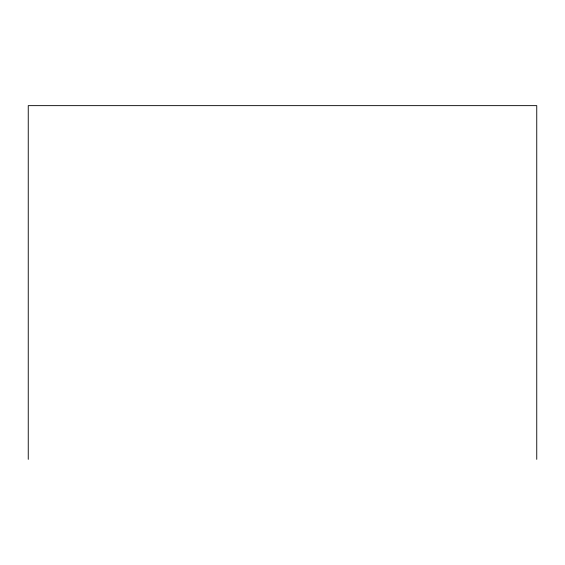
<?xml version="1.0" encoding="UTF-8"?>
<svg xmlns="http://www.w3.org/2000/svg" width="565" height="565" viewBox="0 0 565 565"><rect width="100%" height="100%" fill="white"/><g stroke="black" fill="none" stroke-linecap="round" stroke-linejoin="round"><path stroke-width="0.85" d="M536.75 459.359L536.75 105.641L28.25 105.641L28.25 459.359"/></g></svg>
